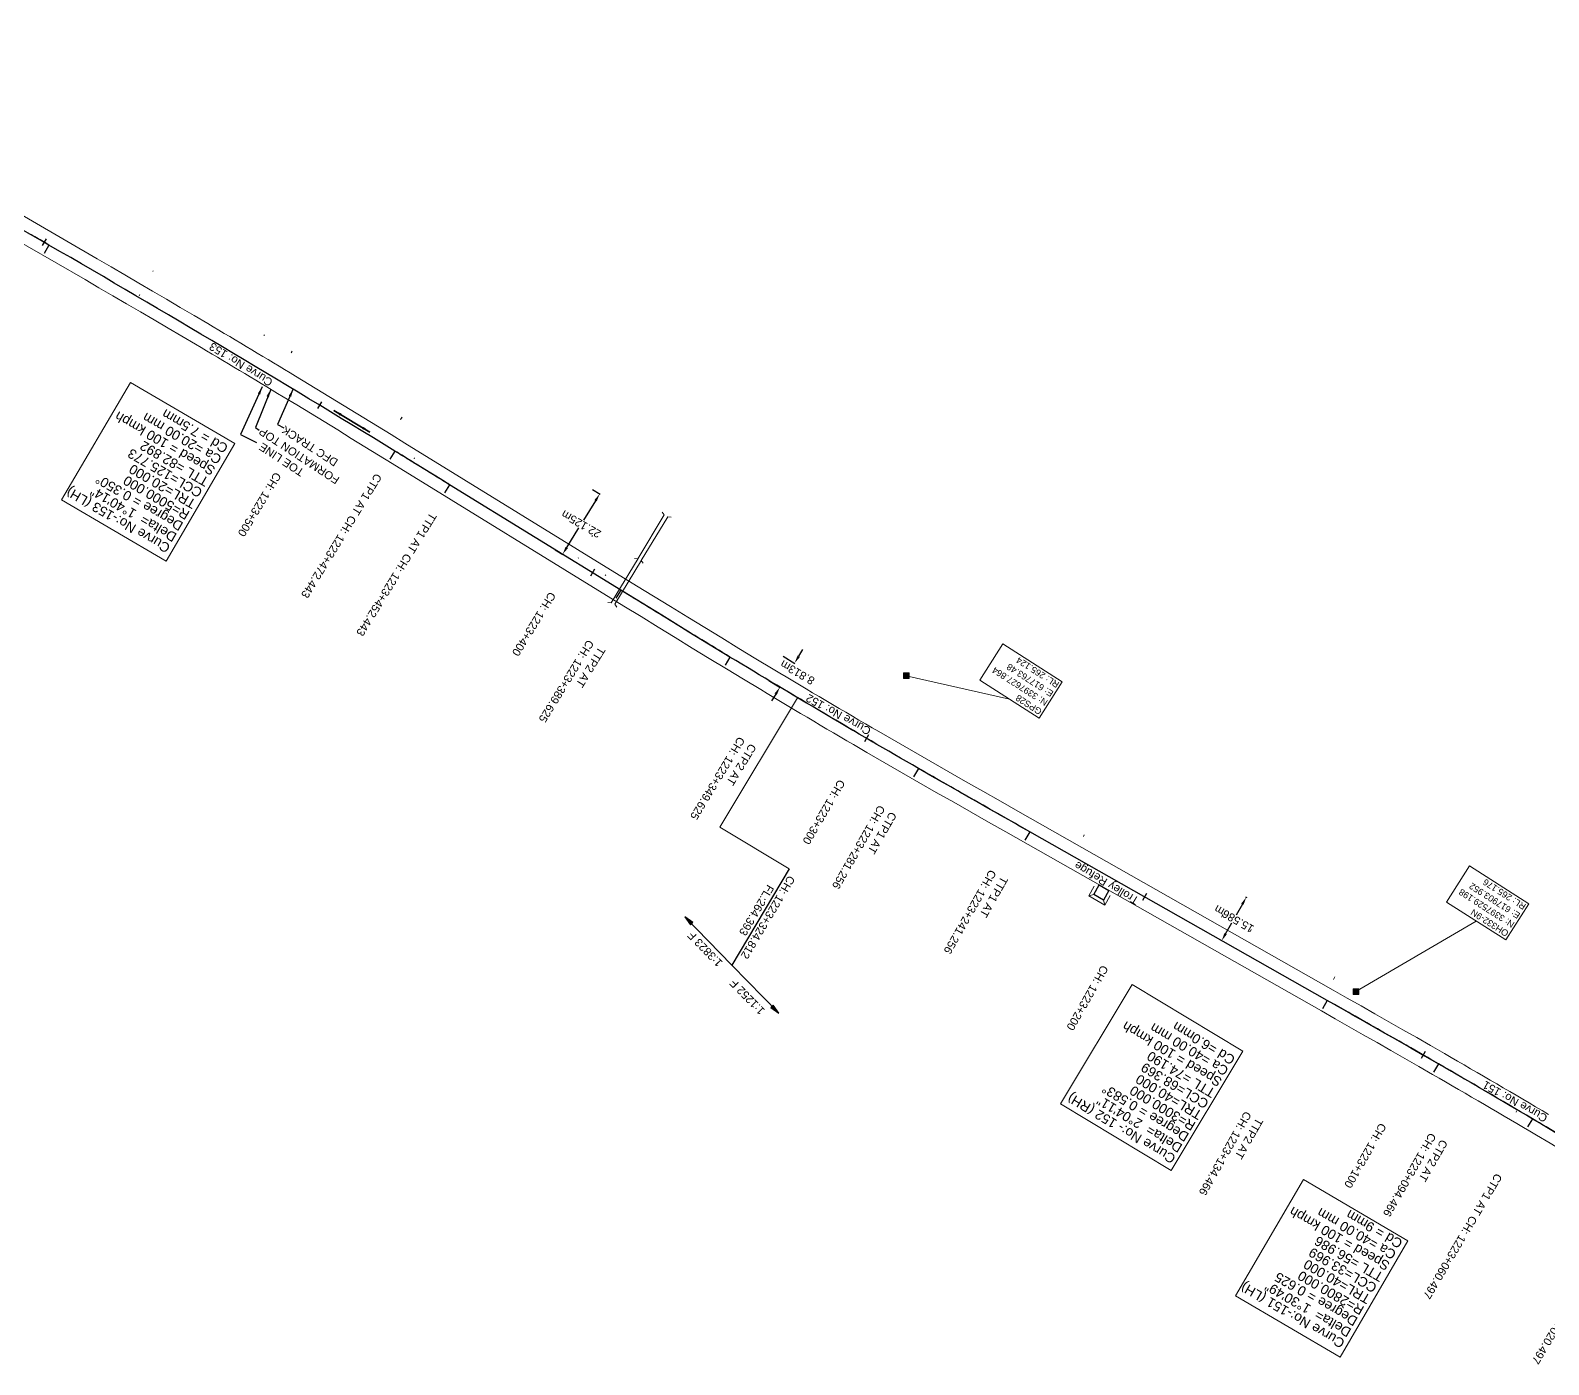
# Model space of a CAD drawing. Header units: metres. Extents: x 615815 to 619130, y 3396752 to 3398781.
# Drawn here: x 617489.9 to 617964.1, y 3397412.8 to 3397829.3 of the extents above; entities that cross this region are included whole.
import ezdxf
from ezdxf.enums import TextEntityAlignment as Align

# ---------------------------------------------------------------- set-up
doc = ezdxf.new("R2010")
doc.units = ezdxf.units.M
doc.header["$MEASUREMENT"] = 0
doc.linetypes.add('CENTER2', pattern=[1.125, 0.75, -0.125, 0.125, -0.125])
doc.layers.get('Defpoints').update_dxf_attribs({"lineweight": 0})
for name, color, linetype, lineweight in [('Bench_Mark', 7, 'Continuous', 0), ('C-ALIG-DG-CURVE', 1, 'CENTER2', 70), ('C-ALIG-DG-LINE', 1, 'CENTER2', 70), ('C-ALIG-DG-SPIRAL', 1, 'CENTER2', 70), ('C-ALIG-LABL-DG', 1, 'Continuous', 25), ('C-ALIG-LABL-DG-MARK', 1, 'Continuous', 25), ('Curve Table', 7, 'Continuous', 0), ('Horiz Curve', 7, 'Continuous', 0), ('Horiz Linear', 7, 'Continuous', 0), ('Horiz Spiral', 7, 'Continuous', 0), ('Proposed Curve_Details', 10, 'Continuous', 0), ('PROPOSED DFCC TOE LINE', 239, 'Continuous', 0), ('PROPOSED DFCC TRACK', 1, 'Continuous', 0), ('PROPOSED FORMATION LINE - PLAN', 187, 'Continuous', 0), ('PROPOSED GRADES IN PLAN', 10, 'Continuous', 0)]:
    doc.layers.add(name, color=color, linetype=linetype, lineweight=lineweight)
doc.layers.add('Dimension', color=10, linetype='Continuous')
doc.layers.add('Trolley Refuse', color=10, linetype='Continuous')
doc.styles.add('Arial', font='arial.ttf')
doc.styles.get("Standard").update_dxf_attribs({"font": 'arial.ttf'})
doc.styles.add('Style-Arial', font='arial.ttf')
doc.dimstyles.new('ISO-25', dxfattribs={"dimtxt": 2.5, "dimasz": 2.5, "dimexe": 1.25, "dimexo": 0.625, "dimtad": 1, "dimtxsty": 'Standard', "dimcen": 2.5, "dimadec": 0, "dimazin": 0, "dimtfac": 1, "dimtmove": 0, "dimatfit": 3, "dimfxl": 1, "dimarcsym": 0})
doc.dimstyles.get("Standard").update_dxf_attribs({"dimtxt": 2.5, "dimasz": 2.5, "dimexe": 0.18, "dimexo": 0.0625, "dimgap": 0.09, "dimtad": 0, "dimtih": 1, "dimtoh": 1, "dimdec": 3, "dimzin": 0, "dimdsep": 46, "dimtxsty": 'Standard', "dimcen": 0.09, "dimaunit": 1, "dimadec": 3, "dimazin": 0, "dimtfac": 1, "dimtdec": 3, "dimtofl": 0, "dimtmove": 0, "dimatfit": 3, "dimfxl": 1, "dimtolj": 1, "dimtzin": 0, "dimarcsym": 0})

# ---------------------------------------------------------------- blocks, each defined once
blk = doc.blocks.new('*D135')
at = {"layer": 'Defpoints', "color": 0, "transparency": 16777216}
for p in [(617724.96, 3397633.98), (617720.38, 3397626.45), (617724, 3397624.25)]:
    blk.add_point(p, dxfattribs=at)
at = {"layer": 'Dimension', "color": 0, "lineweight": -2, "transparency": 16777216}
for p, q in [((617725.07, 3397633.91), (617728.69, 3397631.71)), ((617729.88, 3397633.91), (617731.18, 3397636.05)), ((617720.49, 3397626.38), (617724.11, 3397624.18)), ((617722.7, 3397622.11), (617721.4, 3397619.98))]:
    blk.add_line(p, q, dxfattribs=at)
at = {"layer": 'Dimension', "color": 0, "transparency": 16777216}
for points in [[(617729.52, 3397634.13), (617730.24, 3397633.69), (617728.58, 3397631.77)], [(617722.34, 3397622.33), (617723.05, 3397621.89), (617724, 3397624.25)]]:
    blk.add_solid(points, dxfattribs=at)
at = {"layer": 'Dimension', "color": 0, "lineweight": 0, "transparency": 16777216, "insert": (617729.46, 3397628.85), "char_height": 2.5, "attachment_point": 5, "rotation": 150, "style": 'Style-Arial'}
blk.add_mtext('\\A1;8.813m', dxfattribs=at)
blk = doc.blocks.new('TerminatorOpen_0.5')
at = {"color": 0, "linetype": 'ByBlock', "lineweight": -2}
for q in [(-1, 0.25), (-1, 0), (-1, -0.25)]:
    blk.add_line((0, 0), q, dxfattribs=at)
blk = doc.blocks.new('*D163')
at = {"layer": 'Defpoints', "color": 0, "transparency": 16777216}
for p in [(617869.33, 3397558.9), (617861.63, 3397545.35), (617862, 3397545.14)]:
    blk.add_point(p, dxfattribs=at)
at = {"layer": 'Dimension', "color": 0, "lineweight": -2, "transparency": 16777216}
for p, q in [((617868.46, 3397556.52), (617866.54, 3397553.14)), ((617869.43, 3397558.84), (617869.8, 3397558.64)), ((617863.23, 3397547.31), (617865.15, 3397550.7)), ((617861.74, 3397545.29), (617862.11, 3397545.08))]:
    blk.add_line(p, q, dxfattribs=at)
at = {"layer": 'Dimension', "color": 0, "transparency": 16777216}
for points in [[(617868.09, 3397556.73), (617868.82, 3397556.32), (617869.69, 3397558.7)], [(617862.87, 3397547.52), (617863.6, 3397547.11), (617862, 3397545.14)]]:
    blk.add_solid(points, dxfattribs=at)
at = {"layer": 'Dimension', "color": 0, "lineweight": 0, "transparency": 16777216, "insert": (617865.84, 3397551.92), "char_height": 2.5, "attachment_point": 5, "rotation": 150, "style": 'Style-Arial'}
blk.add_mtext('\\A1;15.586m', dxfattribs=at)
blk = doc.blocks.new('*D164')
at = {"layer": 'Defpoints', "color": 0, "transparency": 16777216}
for p in [(617665.34, 3397686.07), (617653.75, 3397667.22), (617656.12, 3397665.76)]:
    blk.add_point(p, dxfattribs=at)
at = {"layer": 'Dimension', "color": 0, "lineweight": -2, "transparency": 16777216}
for p, q in [((617665.45, 3397686), (617667.82, 3397684.54)), ((617666.4, 3397682.48), (617662.65, 3397676.38)), ((617657.43, 3397667.89), (617661.18, 3397673.99)), ((617653.85, 3397667.16), (617656.22, 3397665.7))]:
    blk.add_line(p, q, dxfattribs=at)
at = {"layer": 'Dimension', "color": 0, "transparency": 16777216}
for points in [[(617666.05, 3397682.7), (617666.76, 3397682.26), (617667.71, 3397684.61)], [(617657.07, 3397668.11), (617657.78, 3397667.67), (617656.12, 3397665.76)]]:
    blk.add_solid(points, dxfattribs=at)
at = {"layer": 'Dimension', "color": 0, "lineweight": 0, "transparency": 16777216, "insert": (617661.92, 3397675.19), "char_height": 2.5, "attachment_point": 5, "rotation": 150, "style": 'Style-Arial'}
blk.add_mtext('\\A1;22.125m', dxfattribs=at)
blk = doc.blocks.new('Direction')
h = blk.add_hatch(color=256)
h.dxf.hatch_style = 1
h.paths.add_polyline_path([(-5.54, 0), (-4.75, -0.13), (-4.75, 0.13)])
blk.add_lwpolyline([(-5.54, 0), (-4.75, -0.13), (-4.75, 0.13)], close=True)
blk.add_lwpolyline([(0, 0), (-5.54, 0)])
blk = doc.blocks.new('Tick Hor')
blk.add_lwpolyline([(-0.5, 0), (0.5, 0)])
blk = doc.blocks.new('BM')
at = {"extrusion": (0, 0, -1)}
blk.add_hatch(color=256, dxfattribs=at).paths.add_polyline_path([(-0.88, -0.88), (-0.88, 0.88), (0.88, 0.88), (0.88, -0.88)])
for p, q in [((0.88, 0.88), (-0.88, 0.88)), ((-0.88, 0.88), (-0.88, -0.88)), ((0.88, -0.88), (0.88, 0.88)), ((-0.88, -0.88), (0.88, -0.88))]:
    blk.add_line(p, q)

msp = doc.modelspace()

# ---------------------------------------------------------------- linework, layer by layer
at = {"layer": 'Bench_Mark', "color": 252}
for p, q in [((617795.6843, 3397620.5549), (617763.48, 3397627.864)), ((617941.4641, 3397551.2648), (617903.905, 3397529.3004))]:
    msp.add_line(p, q, dxfattribs=at)
at = {"layer": 'Bench_Mark', "color": 252, "linetype": 'Continuous'}
for points in [[(617812.1701, 3397625.9152), (617804.9437, 3397614.6272), (617786.4248, 3397626.4826), (617793.6512, 3397637.7707)], [(617957.9499, 3397556.6251), (617950.7235, 3397545.3371), (617932.2047, 3397557.1925), (617939.4311, 3397568.4805)]]:
    msp.add_3dface(points, dxfattribs=at)
at = {"layer": 'C-ALIG-DG-CURVE', "color": 1, "linetype": 'Continuous', "lineweight": 30, "flags": 128}
for points in [[(617603.7551, 3397697.9716, 0.00628875), (617495.6925, 3397762.3189)], [(617767.2704, 3397598.9167, -0.00569744), (617708.4074, 3397633.6902)], [(617959.0226, 3397489.5341, 0.00303299), (617929.6922, 3397506.6697)]]:
    msp.add_lwpolyline(points, format="xyb", dxfattribs=at)
at = {"layer": 'C-ALIG-DG-LINE', "color": 1, "linetype": 'Continuous', "lineweight": 30, "flags": 128}
for points in [[(617674.2947, 3397654.5783), (617620.7952, 3397687.501)], [(617894.9381, 3397526.4724), (617802.0277, 3397579.1195)]]:
    msp.add_lwpolyline(points, dxfattribs=at)
at = {"layer": 'C-ALIG-DG-SPIRAL', "color": 1, "linetype": 'Continuous', "lineweight": 30, "flags": 128}
for points in [[(617495.6925, 3397762.3189), (617495.134, 3397762.642), (617494.5755, 3397762.965), (617494.017, 3397763.2879), (617493.4584, 3397763.6107), (617492.8998, 3397763.9335), (617492.3411, 3397764.2562), (617491.7825, 3397764.5789), (617491.2238, 3397764.9015), (617490.665, 3397765.2241), (617490.1062, 3397765.5466), (617489.5474, 3397765.869)], [(617620.7952, 3397687.501), (617620.2458, 3397687.8391), (617619.6963, 3397688.1773), (617619.1468, 3397688.5154), (617618.5974, 3397688.8535), (617618.0479, 3397689.1916), (617617.4984, 3397689.5297), (617616.9489, 3397689.8678), (617616.3994, 3397690.2058), (617615.8499, 3397690.5439), (617615.3004, 3397690.8819), (617614.7509, 3397691.2199), (617614.2013, 3397691.5579), (617613.6518, 3397691.8958), (617613.1022, 3397692.2337), (617612.5526, 3397692.5716), (617612.0029, 3397692.9095), (617611.4533, 3397693.2473), (617610.9036, 3397693.5851), (617610.3539, 3397693.9228), (617609.8042, 3397694.2605), (617609.2544, 3397694.5981), (617608.7047, 3397694.9357), (617608.1549, 3397695.2733), (617607.605, 3397695.6108), (617607.0551, 3397695.9482), (617606.5052, 3397696.2856), (617605.9553, 3397696.6229), (617605.4053, 3397696.9602), (617604.8552, 3397697.2974), (617604.3052, 3397697.6345), (617603.7551, 3397697.9716)], [(617708.4074, 3397633.6902), (617707.3042, 3397634.3593), (617706.2012, 3397635.029), (617705.0985, 3397635.699), (617703.9961, 3397636.3695), (617702.8939, 3397637.0404), (617701.7919, 3397637.7117), (617700.6902, 3397638.3833), (617699.5887, 3397639.0554), (617698.4874, 3397639.7278), (617697.3863, 3397640.4005), (617696.2854, 3397641.0735), (617695.1848, 3397641.7469), (617694.0842, 3397642.4205), (617692.9839, 3397643.0945), (617691.8837, 3397643.7686), (617690.7837, 3397644.4431), (617689.6838, 3397645.1177), (617688.584, 3397645.7926), (617687.4843, 3397646.4676), (617686.3848, 3397647.1429), (617685.2854, 3397647.8183), (617684.186, 3397648.4939), (617683.0868, 3397649.1696), (617681.9876, 3397649.8454), (617680.8885, 3397650.5213), (617679.7894, 3397651.1973), (617678.6904, 3397651.8734), (617677.5915, 3397652.5496), (617676.4925, 3397653.2258), (617675.3936, 3397653.902), (617674.2947, 3397654.5783)], [(617802.0277, 3397579.1195), (617800.905, 3397579.7556), (617799.7824, 3397580.3918), (617798.6598, 3397581.028), (617797.5373, 3397581.6642), (617796.4147, 3397582.3005), (617795.2923, 3397582.9368), (617794.1698, 3397583.5733), (617793.0475, 3397584.2099), (617791.9252, 3397584.8465), (617790.8029, 3397585.4834), (617789.6808, 3397586.1204), (617788.5588, 3397586.7575), (617787.4368, 3397587.3949), (617786.315, 3397588.0324), (617785.1933, 3397588.6702), (617784.0718, 3397589.3082), (617782.9504, 3397589.9464), (617781.8291, 3397590.5849), (617780.708, 3397591.2237), (617779.587, 3397591.8628), (617778.4663, 3397592.5022), (617777.3457, 3397593.1419), (617776.2253, 3397593.782), (617775.1052, 3397594.4224), (617773.9852, 3397595.0632), (617772.8655, 3397595.7044), (617771.7459, 3397596.346), (617770.6267, 3397596.988), (617769.5077, 3397597.6304), (617768.3889, 3397598.2733), (617767.2704, 3397598.9167)], [(617929.6922, 3397506.6697), (617928.574, 3397507.3136), (617927.4556, 3397507.9569), (617926.3368, 3397508.5998), (617925.2178, 3397509.2423), (617924.0985, 3397509.8842), (617922.9789, 3397510.5258), (617921.8592, 3397511.1669), (617920.7392, 3397511.8076), (617919.619, 3397512.448), (617918.4985, 3397513.088), (617917.3779, 3397513.7276), (617916.2571, 3397514.3669), (617915.1361, 3397515.0059), (617914.0149, 3397515.6446), (617912.8936, 3397516.283), (617911.7721, 3397516.9211), (617910.6505, 3397517.559), (617909.5287, 3397518.1966), (617908.4068, 3397518.834), (617907.2849, 3397519.4713), (617906.1628, 3397520.1083), (617905.0406, 3397520.7452), (617903.9183, 3397521.3819), (617902.7959, 3397522.0185), (617901.6735, 3397522.655), (617900.551, 3397523.2914), (617899.4285, 3397523.9277), (617898.3059, 3397524.5639), (617897.1834, 3397525.2001), (617896.0607, 3397525.8362), (617894.9381, 3397526.4724)], [(617964.5698, 3397486.2398), (617963.4609, 3397486.8996), (617962.3518, 3397487.5589), (617961.2423, 3397488.2178), (617960.1326, 3397488.8762), (617959.0226, 3397489.5341)]]:
    msp.add_lwpolyline(points, dxfattribs=at)
at = {"layer": 'C-ALIG-LABL-DG', "color": 1, "linetype": 'Continuous', "lineweight": 25}
msp.add_line((617726.8787, 3397567.5993), (617708.9826, 3397537.5206), dxfattribs=at)
at = {"layer": 'C-ALIG-LABL-DG-MARK', "color": 1, "linetype": 'Continuous', "lineweight": 25}
for p, q in [((617495.6925, 3397762.3189), (617494.1901, 3397759.7222)), ((617603.7551, 3397697.9716), (617602.1879, 3397695.4135)), ((617620.7952, 3397687.501), (617619.2229, 3397684.946)), ((617674.2947, 3397654.5783), (617672.7224, 3397652.0233)), ((617708.4074, 3397633.6902), (617706.8522, 3397631.1248)), ((617767.2704, 3397598.9167), (617765.7741, 3397596.3165)), ((617802.0277, 3397579.1195), (617800.5487, 3397576.5094)), ((617894.9381, 3397526.4724), (617893.4591, 3397523.8623)), ((617929.6922, 3397506.6697), (617928.1946, 3397504.0702)), ((617959.0226, 3397489.5341), (617957.4936, 3397486.953))]:
    msp.add_line(p, q, dxfattribs=at)
at = {"layer": 'Curve Table', "color": 1, "lineweight": 18}
for points in [[(617532.2614, 3397663.6627), (617499.6088, 3397682.7491), (617521.1393, 3397719.417), (617553.7919, 3397700.3305)], [(617846.1968, 3397473.3697), (617811.5922, 3397494.1905), (617833.994, 3397531.4228), (617868.5987, 3397510.6019)], [(617898.9852, 3397415.1043), (617866.3326, 3397434.1907), (617887.5248, 3397470.5424), (617920.1774, 3397451.456)]]:
    msp.add_lwpolyline(points, close=True, dxfattribs=at)
at = {"layer": 'Horiz Curve', "color": 3, "lineweight": 25}
for centre, radius, start, end in [((614991.7913, 3393434.4466), 5000, 58.5071102, 59.9483656), ((616531.9337, 3395080.5058), 2800, 59.3578629, 60.0529255)]:
    msp.add_arc(centre, radius, start, end, dxfattribs=at)
at = {"layer": 'Horiz Curve', "color": 1, "lineweight": 25}
for centre, radius, start, end in [((614991.7913, 3393434.4466), 5000, 58.5071102, 59.9483656), ((616531.9337, 3395080.5058), 2800, 59.3578629, 60.0529255)]:
    msp.add_arc(centre, radius, start, end, dxfattribs=at)
at = {"layer": 'Horiz Curve', "color": 3, "lineweight": 25, "extrusion": (0, 0, -1)}
msp.add_arc((-619263.6309, 3400199.0908), 3000, 299.9197866, 301.2254919, dxfattribs=at)
at = {"layer": 'Horiz Curve', "color": 1, "lineweight": 25, "extrusion": (0, 0, -1)}
msp.add_arc((-619263.6309, 3400199.0908), 3000, 299.9197866, 301.2254919, dxfattribs=at)
at = {"layer": 'Horiz Linear', "color": 5, "lineweight": 25}
for p, q in [((617674.2955, 3397654.5778), (617620.7952, 3397687.501)), ((617894.9391, 3397526.4718), (617802.0268, 3397579.12))]:
    msp.add_line(p, q, dxfattribs=at)
at = {"layer": 'Horiz Linear', "color": 1, "lineweight": 25}
for p, q in [((617674.2955, 3397654.5778), (617620.7952, 3397687.501)), ((617894.9391, 3397526.4718), (617802.0268, 3397579.12))]:
    msp.add_line(p, q, dxfattribs=at)
at = {"layer": 'Horiz Spiral', "color": 1, "linetype": 'Continuous', "lineweight": 25, "flags": 128}
for points in [[(617495.6925, 3397762.3189), (617493.5282, 3397763.5704), (617491.3635, 3397764.8208), (617489.1982, 3397766.0705), (617487.0326, 3397767.3195), (617484.8667, 3397768.5679), (617482.7005, 3397769.816), (617480.5341, 3397771.0638), (617478.3677, 3397772.3114)], [(617495.6925, 3397762.3189), (617493.5282, 3397763.5704), (617491.3635, 3397764.8208), (617489.1982, 3397766.0705), (617487.0326, 3397767.3195), (617484.8667, 3397768.5679), (617482.7005, 3397769.816), (617480.5341, 3397771.0638), (617478.3677, 3397772.3114)], [(617620.7952, 3397687.501), (617618.666, 3397688.8113), (617616.5367, 3397690.1214), (617614.4073, 3397691.4312), (617612.2777, 3397692.7406), (617610.1477, 3397694.0495), (617608.0174, 3397695.3577), (617605.8865, 3397696.6651), (617603.755, 3397697.9716)], [(617620.7952, 3397687.501), (617618.666, 3397688.8113), (617616.5367, 3397690.1214), (617614.4073, 3397691.4312), (617612.2777, 3397692.7406), (617610.1477, 3397694.0495), (617608.0174, 3397695.3577), (617605.8865, 3397696.6651), (617603.755, 3397697.9716)], [(617708.4083, 3397633.6897), (617704.1347, 3397636.2852), (617699.8649, 3397638.8868), (617695.5983, 3397641.4938), (617691.3345, 3397644.1053), (617687.0728, 3397646.7203), (617682.8128, 3397649.338), (617678.5539, 3397651.9574), (617674.2955, 3397654.5778)], [(617708.4083, 3397633.6897), (617704.1347, 3397636.2852), (617699.8649, 3397638.8868), (617695.5983, 3397641.4938), (617691.3345, 3397644.1053), (617687.0728, 3397646.7203), (617682.8128, 3397649.338), (617678.5539, 3397651.9574), (617674.2955, 3397654.5778)], [(617802.0268, 3397579.12), (617797.6767, 3397581.5851), (617793.3272, 3397584.0512), (617788.9787, 3397586.519), (617784.6317, 3397588.9896), (617780.2868, 3397591.4638), (617775.9445, 3397593.9425), (617771.6052, 3397596.4266), (617767.2696, 3397598.9171)], [(617802.0268, 3397579.12), (617797.6767, 3397581.5851), (617793.3272, 3397584.0512), (617788.9787, 3397586.519), (617784.6317, 3397588.9896), (617780.2868, 3397591.4638), (617775.9445, 3397593.9425), (617771.6052, 3397596.4266), (617767.2696, 3397598.9171)], [(617929.6932, 3397506.6691), (617925.3586, 3397509.1614), (617921.0202, 3397511.647), (617916.6784, 3397514.1266), (617912.3339, 3397516.6015), (617907.9871, 3397519.0725), (617903.6387, 3397521.5405), (617899.2892, 3397524.0066), (617894.9391, 3397526.4718)], [(617929.6932, 3397506.6691), (617925.3586, 3397509.1614), (617921.0202, 3397511.647), (617916.6784, 3397514.1266), (617912.3339, 3397516.6015), (617907.9871, 3397519.0725), (617903.6387, 3397521.5405), (617899.2892, 3397524.0066), (617894.9391, 3397526.4718)], [(617993.3389, 3397468.984), (617989.0552, 3397471.5629), (617984.7711, 3397474.1409), (617980.4857, 3397476.7169), (617976.1987, 3397479.29), (617971.9093, 3397481.8593), (617967.6171, 3397484.4238), (617963.3214, 3397486.9826), (617959.0217, 3397489.5346)], [(617993.3389, 3397468.984), (617989.0552, 3397471.5629), (617984.7711, 3397474.1409), (617980.4857, 3397476.7169), (617976.1987, 3397479.29), (617971.9093, 3397481.8593), (617967.6171, 3397484.4238), (617963.3214, 3397486.9826), (617959.0217, 3397489.5346)]]:
    msp.add_lwpolyline(points, dxfattribs=at)
at = {"layer": 'PROPOSED DFCC TOE LINE', "lineweight": 0}
for p, q in [((617822.0081, 3397559.5039), (617820.4585, 3397559.0801)), ((617825.0481, 3397557.7694), (617825.4719, 3397556.2197))]:
    msp.add_line(p, q, dxfattribs=at)
at = {"layer": 'PROPOSED DFCC TOE LINE', "linetype": 'Continuous', "lineweight": 0, "flags": 128}
for points in [[(617528.0963, 3397754.0533), (617528.2413, 3397754.3135)], [(617528.1151, 3397754.0428), (617528.2615, 3397754.3023)], [(617524.0642, 3397746.8387), (617523.8359, 3397746.4314)], [(617562.8326, 3397734.0372), (617562.9743, 3397734.2786)], [(617562.8527, 3397734.0254), (617562.9957, 3397734.2658)], [(617571.3203, 3397728.6642), (617571.6368, 3397729.1902)], [(617605.5187, 3397707.8472), (617605.9543, 3397708.5558)], [(617605.524, 3397707.844), (617605.9608, 3397708.5519)], [(617609.9058, 3397695.906), (617609.7183, 3397695.6024)], [(617665.2616, 3397671.3456), (617665.4586, 3397671.6641)], [(617661.1191, 3397664.6488), (617661.0276, 3397664.5007)], [(617669.6236, 3397659.3882), (617669.4665, 3397659.1342)], [(617818.792, 3397577.6341), (617819.0787, 3397578.1289)], [(617831.8405, 3397560.2035), (617831.5621, 3397559.7156)], [(617831.8535, 3397560.1962), (617831.5768, 3397559.7073)], [(617861.9523, 3397552.5069), (617862.4951, 3397553.4765)], [(617870.9508, 3397548.1137), (617871.2227, 3397548.6)], [(617896.865, 3397532.9894), (617897.3404, 3397533.8398)], [(617954.115, 3397491.9547), (617953.9311, 3397491.6268)]]:
    msp.add_lwpolyline(points, dxfattribs=at)
at = {"layer": 'PROPOSED DFCC TOE LINE', "lineweight": 0, "flags": 128}
msp.add_lwpolyline([(617827.209, 3397559.2645), (617825.4719, 3397556.2197), (617820.4585, 3397559.0801), (617822.1901, 3397562.1151)], dxfattribs=at)
at = {"layer": 'PROPOSED DFCC TRACK', "color": 12, "linetype": 'Continuous', "lineweight": 0}
msp.add_line((617894.9746, 3397526.4314), (617796.4458, 3397582.3328), dxfattribs=at)
at = {"layer": 'PROPOSED DFCC TRACK', "color": 12, "linetype": 'Continuous', "lineweight": 0, "flags": 128}
for points in [[(617604.8674, 3397697.2997), (617604.8674, 3397697.2997)], [(617604.8674, 3397697.2997), (617604.8674, 3397697.2997)], [(617796.4458, 3397582.3328), (617791.0099, 3397585.4173), (617785.5751, 3397588.5035), (617780.1421, 3397591.5931), (617774.712, 3397594.6877), (617769.2859, 3397597.7892), (617763.8645, 3397600.8991), (617758.4491, 3397604.0191), (617753.0404, 3397607.1511)], [(617929.7211, 3397506.6154), (617925.3868, 3397509.1082), (617921.0489, 3397511.5947), (617916.7079, 3397514.0758), (617912.3643, 3397516.5523), (617908.0187, 3397519.0253), (617903.6715, 3397521.4955), (617899.3233, 3397523.9639), (617894.9746, 3397526.4314)], [(617996.5135, 3397467.0727), (617992.2298, 3397469.6516), (617987.9457, 3397472.2296), (617983.6605, 3397474.8058), (617979.3737, 3397477.3793), (617975.0847, 3397479.9492), (617970.7931, 3397482.5147), (617966.4982, 3397485.0748), (617962.1996, 3397487.6287)]]:
    msp.add_lwpolyline(points, dxfattribs=at)
at = {"layer": 'PROPOSED DFCC TRACK', "color": 7, "linetype": 'Continuous', "flags": 128}
for points in [[(617687.2514, 3397678.8982), (617687.8587, 3397678.0386), (617679.6284, 3397664.3607), (617678.5804, 3397664.4581)], [(617689.9859, 3397677.3726), (617688.9419, 3397677.5065), (617680.7116, 3397663.8286), (617681.3189, 3397662.969)]]:
    msp.add_lwpolyline(points, dxfattribs=at)
at = {"layer": 'PROPOSED DFCC TRACK', "linetype": 'Continuous', "flags": 128}
for points in [[(617679.7169, 3397664.4601), (617671.2884, 3397650.5896), (617670.2404, 3397650.687)], [(617680.7263, 3397663.8839), (617672.4668, 3397650.1528), (617673.0741, 3397649.2931)]]:
    msp.add_lwpolyline(points, dxfattribs=at)
at = {"layer": 'PROPOSED DFCC TRACK', "color": 12, "linetype": 'Continuous', "lineweight": 0, "extrusion": (0, 0, -1)}
msp.add_arc((-619008.4001, 3399769.1113), 2500, 300.141939, 301.0230997, dxfattribs=at)
at = {"layer": 'PROPOSED DFCC TRACK', "color": 12, "linetype": 'Continuous', "lineweight": 0}
msp.add_arc((616431.9476, 3394907.2549), 3000, 59.330575, 60.0490899, dxfattribs=at)
at = {"layer": 'PROPOSED FORMATION LINE - PLAN', "lineweight": 0}
for p, q in [((617510.7733, 3397758.006), (617387.9872, 3397829.3414)), ((617506.998, 3397751.5255), (617427.4265, 3397797.2626)), ((617679.2307, 3397655.9606), (617606.8321, 3397700.4938)), ((617675.3013, 3397649.5724), (617602.9026, 3397694.1056)), ((617896.8251, 3397529.693), (617798.2963, 3397585.5945)), ((617893.1241, 3397523.1698), (617794.5953, 3397579.0712))]:
    msp.add_line(p, q, dxfattribs=at)
at = {"layer": 'PROPOSED FORMATION LINE - PLAN', "lineweight": 0, "flags": 128}
for points in [[(617545.3101, 3397737.7833), (617541.0022, 3397740.3269), (617536.6887, 3397742.8653), (617532.3726, 3397745.398), (617528.0559, 3397747.925), (617523.7361, 3397750.449), (617519.4154, 3397752.9699), (617515.0944, 3397755.4886), (617510.7734, 3397758.006)], [(617541.4969, 3397731.325), (617537.1937, 3397733.8658), (617532.8889, 3397736.3991), (617528.5802, 3397738.9275), (617524.2669, 3397741.4525), (617519.9525, 3397743.9733), (617515.6359, 3397746.4918), (617511.3175, 3397749.009), (617506.9979, 3397751.5256)], [(617606.832, 3397700.4939), (617602.5731, 3397703.1134), (617598.3129, 3397705.7324), (617594.0511, 3397708.35), (617589.7869, 3397710.9654), (617585.5183, 3397713.5787), (617581.2475, 3397716.1871), (617576.9729, 3397718.7906), (617572.6964, 3397721.3866)], [(617602.9027, 3397694.1055), (617598.6438, 3397696.725), (617594.385, 3397699.3432), (617590.1258, 3397701.9592), (617585.8657, 3397704.5722), (617581.6057, 3397707.1801), (617577.3423, 3397709.784), (617573.0763, 3397712.3822), (617568.8045, 3397714.9754)], [(617721.8776, 3397629.9236), (617716.5289, 3397633.1491), (617711.1904, 3397636.3844), (617705.8569, 3397639.6303), (617700.5275, 3397642.8852), (617695.1997, 3397646.1483), (617689.876, 3397649.4157), (617684.5533, 3397652.6871), (617679.2306, 3397655.9607)], [(617718.0045, 3397623.5011), (617712.6488, 3397626.7308), (617707.2972, 3397629.974), (617701.9528, 3397633.2266), (617696.6144, 3397636.487), (617691.2826, 3397639.7525), (617685.9528, 3397643.0236), (617680.6261, 3397646.2974), (617675.3014, 3397649.5723)], [(617798.2965, 3397585.5944), (617792.8606, 3397588.6789), (617787.4268, 3397591.7644), (617781.9958, 3397594.8528), (617776.5709, 3397597.9446), (617771.1493, 3397601.0434), (617765.7335, 3397604.1501), (617760.3247, 3397607.2664), (617754.9195, 3397610.3963)], [(617794.5951, 3397579.0713), (617789.1593, 3397582.1558), (617783.7233, 3397585.2426), (617778.2884, 3397588.3333), (617772.8532, 3397591.4308), (617767.4225, 3397594.5349), (617761.9955, 3397597.648), (617756.5735, 3397600.7719), (617751.1612, 3397603.9059)], [(617931.5907, 3397509.8661), (617927.254, 3397512.3603), (617922.9117, 3397514.8493), (617918.567, 3397517.3325), (617914.2218, 3397519.81), (617909.8734, 3397522.2845), (617905.5242, 3397524.7559), (617901.1746, 3397527.225), (617896.8252, 3397529.6929)], [(617927.8514, 3397503.3647), (617923.5195, 3397505.8561), (617919.1861, 3397508.3401), (617914.8488, 3397510.8191), (617910.5069, 3397513.2946), (617906.164, 3397515.766), (617901.8189, 3397518.2351), (617897.472, 3397520.7027), (617893.124, 3397523.1698)], [(617994.5793, 3397463.86), (617990.2957, 3397466.4389), (617986.0122, 3397469.0165), (617981.7283, 3397471.5919), (617977.4435, 3397474.1642), (617973.1589, 3397476.7315), (617968.871, 3397479.2948), (617964.5805, 3397481.8523), (617960.2842, 3397484.4048)]]:
    msp.add_lwpolyline(points, dxfattribs=at)
at = {"layer": 'PROPOSED FORMATION LINE - PLAN', "lineweight": 0}
for centre, radius, start, end in [((616016.0367, 3395152.4715), 3003.75, 58.7858713, 59.3946178), ((616016.0367, 3395152.4715), 2996.25, 58.7858713, 59.3946178), ((616431.9476, 3394907.2549), 3003.75, 59.330575, 60.0490899), ((616431.9476, 3394907.2549), 2996.25, 59.330575, 60.0490899)]:
    msp.add_arc(centre, radius, start, end, dxfattribs=at)
at = {"layer": 'PROPOSED FORMATION LINE - PLAN', "lineweight": 0, "extrusion": (0, 0, -1)}
for radius in [2496.25, 2503.75]:
    msp.add_arc((-619008.4001, 3399769.1113), radius, 300.141939, 301.0230997, dxfattribs=at)
at = {"layer": 'PROPOSED GRADES IN PLAN', "linetype": 'Continuous', "lineweight": 0}
msp.add_line((617705.2758, 3397580.5816), (617729.5448, 3397620.9658), dxfattribs=at)
msp.add_lwpolyline([(617726.8787, 3397567.5993), (617705.2799, 3397580.5792)], dxfattribs=at)
at = {"layer": 'Trolley Refuse'}
msp.add_lwpolyline([(617823.7426, 3397562.5439), (617826.7826, 3397560.8094), (617825.0481, 3397557.7694), (617822.0081, 3397559.5039)], close=True, dxfattribs=at)

# ---------------------------------------------------------------- block references
at = {"layer": 'Bench_Mark'}
for p in [(617763.48, 3397627.864), (617903.952, 3397529.198)]:
    msp.add_blockref('BM', p, dxfattribs=at)
at = {"layer": 'C-ALIG-LABL-DG', "color": 1, "linetype": 'Continuous', "lineweight": 25}
for name, p, xscale, yscale, zscale, rotation in [('Tick Hor', (617494.1483, 3397763.212), 2.499999999999999, 2.499999999999999, 2.499999999999999, 239.9678957564462), ('Tick Hor', (617580.2173, 3397712.3024), 2.5, 2.5, 2.5, 238.8228917486797), ('Tick Hor', (617665.4586, 3397660.0159), 2.499999999999993, 2.499999999999993, 2.499999999999993, 238.3925178302113), ('Tick Hor', (617751.0541, 3397608.3164), 2.5, 2.5, 2.5, 239.7222540517593), ('Tick Hor', (617837.9219, 3397558.7802), 2.5, 2.5, 2.5, 240.462203426181), ('Direction', (617708.9826, 3397537.5206), 3.789791541545083, 3.789791541545083, 3.789791541545083, 314.2483797587858), ('Direction', (617708.9826, 3397537.5206), 3.789791541545082, 3.789791541545082, 3.789791541545082, 134.2483797587858), ('Tick Hor', (617924.8949, 3397509.4275), 2.500000000000004, 2.500000000000004, 2.500000000000004, 240.1583472285324)]:
    msp.add_blockref(name, p, dxfattribs=dict(at, xscale=xscale, yscale=yscale, zscale=zscale, rotation=rotation))

# ---------------------------------------------------------------- texts
at = {"layer": 'Bench_Mark', "color": 252, "char_height": 2, "width": 32.634692, "attachment_point": 2, "rotation": 147.373402}
for s, insert in [('\\pxql;GPS28\\PN: 3397627.864\\PE: 617763.48\\PRL: 265.124', (617791.2419, 3397624.3193)), ('\\pxql;OH332-9N\\PN: 3397529.198\\PE: 617903.952\\PRL: 265.176', (617937.0217, 3397555.0292))]:
    msp.add_mtext(s, dxfattribs=dict(at, insert=insert))
at = {"layer": 'C-ALIG-LABL-DG', "color": 1, "style": 'Arial'}
for s, rotation, p in [('CH: 1223+500', 238.822892, (617566.2448, 3397691.6231)), ('CTP1 AT CH: 1223+472.443', 238.507109, (617597.6895, 3397691.2379)), ('TTP1 AT CH: 1223+452.443', 238.392518, (617614.8006, 3397678.9976)), ('CH: 1223+400', 238.392518, (617652.0428, 3397654.2501)), ('CH: 1223+300', 239.722254, (617742.3715, 3397595.67)), ('CH: 1223+324.812', 239.24838, (617726.7175, 3397565.6868)), ('FL:264.393', 239.24838, (617720.1597, 3397562.8338)), ('1:3823 F', 134.24838, (617706.3051, 3397538.4098)), ('CH: 1223+200', 240.462203, (617824.5467, 3397537.7096)), ('1:1252 F', 134.24838, (617719.5019, 3397523.477)), ('CH: 1223+100', 240.158347, (617911.4081, 3397488.4281)), ('CTP1 AT CH: 1223+060.497', 239.357841, (617947.5968, 3397472.6973)), ('TTP1 AT CH: 1223+020.497', 238.948585, (617981.5934, 3397451.8957))]:
    msp.add_text(s, height=2.5, rotation=rotation, dxfattribs=at).set_placement(p)
at = {"layer": 'C-ALIG-LABL-DG', "color": 1, "char_height": 2.5, "attachment_point": 1, "style": 'Arial'}
for s, insert, width, rotation in [('TTP2 AT \\PCH: 1223+389.625', (617669.6098, 3397635.8104), 46.903253, 238.392518), ('CTP2 AT \\PCH: 1223+349.625', (617716.7855, 3397605.5788), 47.278182, 238.77449), ('CTP1 AT \\PCH: 1223+281.256', (617760.6154, 3397584.3456), 47.221, 240.080232), ('TTP1 AT \\PCH: 1223+241.256', (617795.3491, 3397564.2298), 46.812627, 240.462203), ('TTP2 AT \\PCH: 1223+134.466', (617875.0447, 3397488.8081), 46.812627, 240.462203), ('CTP2 AT \\PCH: 1223+094.466', (617932.7303, 3397482.0236), 47.222243, 240.052948)]:
    msp.add_mtext(s, dxfattribs=dict(at, insert=insert, width=width, rotation=rotation))
at = {"layer": 'Curve Table', "color": 1, "char_height": 3, "width": 39.432755, "attachment_point": 5, "line_spacing_factor": 0.8, "style": 'Style-Arial'}
for s, insert, rotation in [('\\pxql;Curve No:-153 (LH)\\PDelta=  1%%D40\'14"\\PDegree = 0.350%%D\\PR=5000.000\\PTRL=20.000\\PCCL=125.773\\PTTL =82.892\\PSpeed = 100 kmph\\PCa =20.00 mm\\PCd = 7.5mm', (617525.1127, 3397692.7646), 149.896709), ('\\pxql;Curve No:- 152 (RH)\\PDelta=  2%%D04\'11"\\PDegree = 0.583%%D\\PR=3000.000\\PTRL=40.000\\PCCL=68.369\\PTTL =74.190\\PSpeed = 100 kmph\\PCa =40.00 mm\\PCd =6.0mm', (617839.5586, 3397502.2243), 148.965609), ('\\pxql;Curve No:-151 (LH)\\PDelta=  1%%D30\'49"\\PDegree = 0.625\\PR=2800.000\\PTRL=40.000\\PCCL=33.969\\PTTL =56.986\\PSpeed = 100 kmph\\PCa =40.00 mm\\PCd = 9mm', (617891.9786, 3397444.483), 149.896709)]:
    msp.add_mtext(s, dxfattribs=dict(at, insert=insert, rotation=rotation))
at = {"layer": 'Proposed Curve_Details', "color": 1, "style": 'Style-Arial'}
for s, rotation, p in [('Curve No: 153', 148.040923, (617565.8693, 3397720.1199)), ('Curve No: 152', 151.0089, (617752.7214, 3397611.3441)), ('Curve No: 151', 150.675257, (617964.0319, 3397490.4375))]:
    msp.add_text(s, height=2.5, rotation=rotation, dxfattribs=at).set_placement(p)
at = {"layer": 'PROPOSED DFCC TOE LINE', "lineweight": 0}
msp.add_text('TOE LINE', height=2.5, rotation=146.744466, dxfattribs=at).set_placement((617562.3586, 3397700.7416), align=Align.RIGHT)
at = {"layer": 'PROPOSED DFCC TRACK', "color": 10, "linetype": 'Continuous', "lineweight": -3, "ltscale": 5}
msp.add_text('DFC TRACK', height=2.5, rotation=146.968472, dxfattribs=at).set_placement((617569.479, 3397706.0357), align=Align.RIGHT)
at = {"layer": 'PROPOSED FORMATION LINE - PLAN', "lineweight": 0}
msp.add_text('FORMATION TOP', height=2.5, rotation=146.744466, dxfattribs=at).set_placement((617562.348, 3397705.5364), align=Align.RIGHT)
at = {"layer": 'Trolley Refuse'}
msp.add_text('Trolley Refuge', height=2.5, rotation=149.17669, dxfattribs=at).set_placement((617836.3986, 3397558.3493))

# ---------------------------------------------------------------- dimensions: what is measured, and where the dimension line sits
at = {"layer": 'Dimension', "color": 10, "lineweight": 0}
for p1, p2, distance, picture, middle in [((617665.3413, 3397686.0665), (617653.7458, 3397667.2238), 2.785, '*D164', (617661.9154, 3397675.1856)), ((617869.3254, 3397558.9038), (617861.6341, 3397545.3475), 0.4195, '*D163', (617865.8446, 3397551.9186))]:
    dim = msp.add_aligned_dim(p1=p1, p2=p2, distance=distance, dimstyle='Standard', override={"dimexe": 0.125, "dimexo": 0.125, "dimgap": 0.125, "dimtad": 1, "dimtih": 0, "dimtoh": 0, "dimzin": 11, "dimpost": 'm', "dimtxsty": 'Style-Arial', "dimsah": 1, "dimadec": 4, "dimazin": 3, "dimtmove": 2, "dimldrblk": 'TerminatorOpen_0.5', "dimfrac": 2, "dimtzin": 11}, dxfattribs=at)
    dim.commit()
    dim.dimension.update_dxf_attribs({"geometry": picture, "text_midpoint": middle, "text_rotation": 150})
dim = msp.add_linear_dim(base=(617723.9984, 3397624.2466), p1=(617724.9621, 3397633.9762), p2=(617720.381, 3397626.4478), angle=238.678706, dimstyle='Standard', override={"dimexe": 0.125, "dimexo": 0.125, "dimgap": 0.125, "dimtad": 1, "dimtih": 0, "dimtoh": 0, "dimzin": 11, "dimpost": 'm', "dimtxsty": 'Style-Arial', "dimsah": 1, "dimadec": 4, "dimazin": 3, "dimtmove": 2, "dimldrblk": 'TerminatorOpen_0.5', "dimfrac": 2, "dimtzin": 11}, dxfattribs=at)
dim.commit()
dim.dimension.update_dxf_attribs({"geometry": '*D135', "text_midpoint": (617729.4602, 3397628.8514), "dimtype": 129, "text_rotation": 150})

# ---------------------------------------------------------------- leaders
at = {"layer": 'PROPOSED DFCC TOE LINE', "lineweight": 0}
msp.add_leader([(617562.3257, 3397718.0974), (617555.5416, 3397703.1338), (617560.5406, 3397700.7008)], dimstyle='ISO-25', override={"dimtxt": 3, "dimasz": 2.5, "dimgap": 0.625, "dimtad": 0, "dimdec": 3, "dimzin": 2, "dimtdec": 3}, dxfattribs=at)
at = {"layer": 'PROPOSED DFCC TRACK', "color": 10, "linetype": 'Continuous', "lineweight": -3, "ltscale": 5}
msp.add_leader([(617571.9817, 3397717.4053), (617567.0422, 3397706.276), (617569.0756, 3397705.2239)], dimstyle='ISO-25', override={"dimtxt": 3, "dimasz": 2.5, "dimgap": 0.625, "dimtad": 0, "dimdec": 3, "dimzin": 2, "dimtdec": 3}, dxfattribs=at)
at = {"layer": 'PROPOSED DFCC TRACK', "linetype": 'Continuous', "lineweight": 0}
for points in [[(617584.7032, 3397710.6582), (617595.8915, 3397703.9366)], [(617595.8915, 3397703.9366), (617584.7032, 3397710.6582)]]:
    msp.add_leader(points, dimstyle='ISO-25', override={"dimtxt": 3, "dimasz": 2.5, "dimtad": 0, "dimdec": 3, "dimzin": 2, "dimtdec": 3}, dxfattribs=at)
at = {"layer": 'PROPOSED FORMATION LINE - PLAN', "lineweight": 0}
msp.add_leader([(617564.949, 3397717.2557), (617560.2197, 3397705.3264), (617561.3882, 3397704.5294)], dimstyle='ISO-25', override={"dimtxt": 3, "dimasz": 2.5, "dimgap": 0.625, "dimtad": 0, "dimdec": 3, "dimzin": 2, "dimtdec": 3}, dxfattribs=at)

doc.saveas('drawing.dxf')
